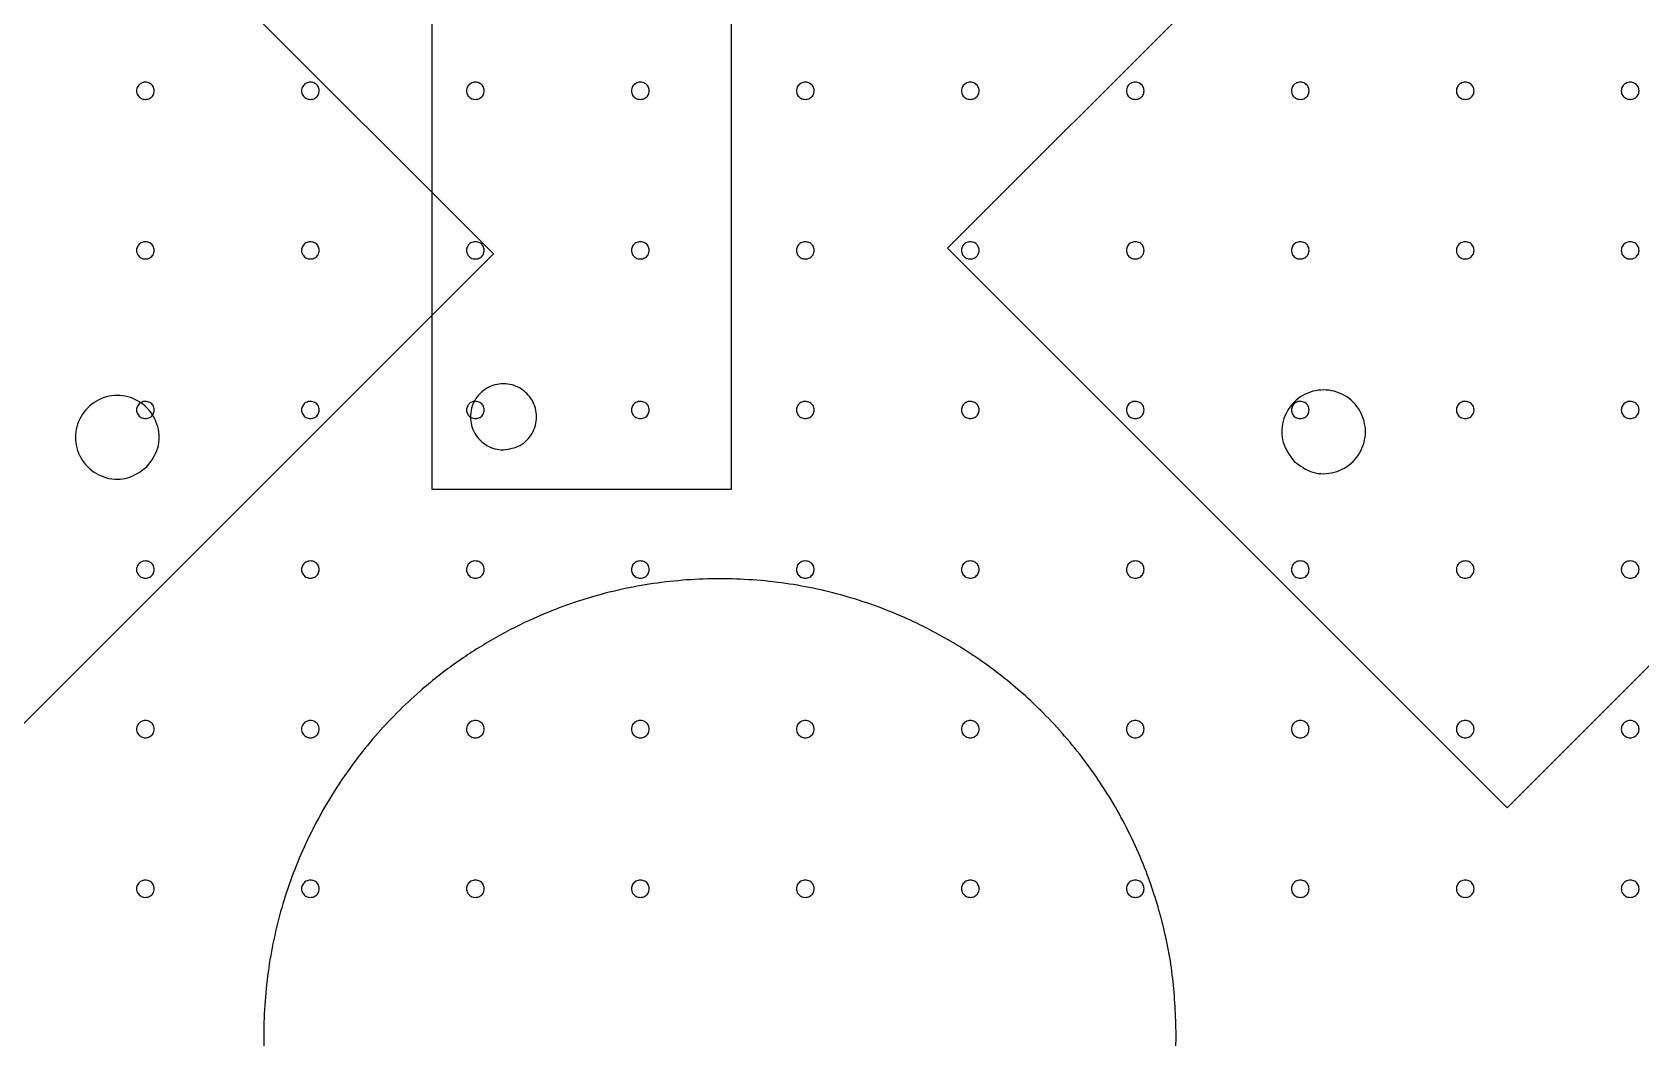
# Model space of a CAD drawing. Extents: x 0 to 210, y 0 to 204.
# Drawn here: x 82.6 to 134.9, y 104.9 to 137.6 of the extents above; entities that cross this region are included whole.
import ezdxf

# ---------------------------------------------------------------- set-up
doc = ezdxf.new("R2010")
doc.units = 0
doc.layers.add('Capa_1', color=7, linetype='CONTINUOUS')

msp = doc.modelspace()

# ---------------------------------------------------------------- linework, layer by layer
at = {"layer": 'Capa_1', "color": 1}
for p, q in [((95.641177, 122.754647), (95.641177, 178.552425)), ((105.358954, 178.552425), (105.358954, 122.754647)), ((61.06532, 166.990054), (97.635311, 130.420059)), ((112.391105, 130.600062), (148.961097, 167.170051)), ((167.146309, 148.984836), (130.57632, 112.414848)), ((97.635311, 130.420059), (79.450097, 112.234848)), ((130.57632, 112.414848), (112.391105, 130.600062)), ((105.358954, 122.754647), (95.641177, 122.754647))]:
    msp.add_line(p, q, dxfattribs=at)
at = {"layer": 'Capa_1', "color": 7}
for p, q in [((86.618868, 135.717542), (86.618868, 135.717542)), ((91.979417, 135.717542), (91.979417, 135.717542)), ((97.339967, 135.717542), (97.339967, 135.717542)), ((102.700519, 135.717542), (102.700519, 135.717542)), ((108.061069, 135.717542), (108.061069, 135.717542)), ((113.421619, 135.717542), (113.421619, 135.717542)), ((118.782169, 135.717542), (118.782169, 135.717542)), ((124.142721, 135.717542), (124.142721, 135.717542)), ((129.503271, 135.717542), (129.503271, 135.717542)), ((134.863821, 135.717542), (134.863821, 135.717542)), ((86.618868, 130.530756), (86.618868, 130.530756)), ((91.979417, 130.530756), (91.979417, 130.530756)), ((97.339967, 130.530756), (97.339967, 130.530756)), ((102.700519, 130.530756), (102.700519, 130.530756)), ((108.061069, 130.530756), (108.061069, 130.530756)), ((113.421619, 130.530756), (113.421619, 130.530756)), ((118.782169, 130.530756), (118.782169, 130.530756)), ((124.142721, 130.530756), (124.142721, 130.530756)), ((129.503271, 130.530756), (129.503271, 130.530756)), ((134.863821, 130.530756), (134.863821, 130.530756)), ((86.618868, 125.343967), (86.618868, 125.343967)), ((91.979417, 125.343967), (91.979417, 125.343967)), ((97.339967, 125.343967), (97.339967, 125.343967)), ((102.700519, 125.343967), (102.700519, 125.343967)), ((108.061069, 125.343967), (108.061069, 125.343967)), ((113.421619, 125.343967), (113.421619, 125.343967)), ((118.782169, 125.343967), (118.782169, 125.343967)), ((124.142721, 125.343967), (124.142721, 125.343967)), ((129.503271, 125.343967), (129.503271, 125.343967)), ((134.863821, 125.343967), (134.863821, 125.343967)), ((97.96379, 124.047414), (97.96379, 124.047414)), ((86.37562, 123.494537), (86.37562, 123.494537)), ((123.650798, 123.674539), (123.650798, 123.674539)), ((86.618868, 120.157181), (86.618868, 120.157181)), ((91.979417, 120.157181), (91.979417, 120.157181)), ((97.339967, 120.157181), (97.339967, 120.157181)), ((102.700519, 120.157181), (102.700519, 120.157181)), ((108.061069, 120.157181), (108.061069, 120.157181)), ((113.421619, 120.157181), (113.421619, 120.157181)), ((118.782169, 120.157181), (118.782169, 120.157181)), ((124.142721, 120.157181), (124.142721, 120.157181)), ((129.503271, 120.157181), (129.503271, 120.157181)), ((134.863821, 120.157181), (134.863821, 120.157181)), ((86.618868, 114.970394), (86.618868, 114.970394)), ((91.979417, 114.970394), (91.979417, 114.970394)), ((97.339967, 114.970394), (97.339967, 114.970394)), ((102.700519, 114.970394), (102.700519, 114.970394)), ((108.061069, 114.970394), (108.061069, 114.970394)), ((113.421619, 114.970394), (113.421619, 114.970394)), ((118.782169, 114.970394), (118.782169, 114.970394)), ((124.142721, 114.970394), (124.142721, 114.970394)), ((129.503271, 114.970394), (129.503271, 114.970394)), ((134.863821, 114.970394), (134.863821, 114.970394)), ((86.618868, 109.783608), (86.618868, 109.783608)), ((91.979417, 109.783608), (91.979417, 109.783608)), ((97.339967, 109.783608), (97.339967, 109.783608)), ((102.700519, 109.783608), (102.700519, 109.783608)), ((108.061069, 109.783608), (108.061069, 109.783608)), ((113.421619, 109.783608), (113.421619, 109.783608)), ((118.782169, 109.783608), (118.782169, 109.783608)), ((124.142721, 109.783608), (124.142721, 109.783608)), ((129.503271, 109.783608), (129.503271, 109.783608)), ((134.863821, 109.783608), (134.863821, 109.783608)), ((119.823507, 105.034388), (119.823507, 105.034388))]:
    msp.add_line(p, q, dxfattribs=at)
for points, knots in [([(86.618868, 135.717542), (86.610802, 135.668109), (86.594795, 135.570011), (86.479161, 135.463558), (86.354848, 135.431278), (86.254229, 135.444209), (86.183784, 135.472352), (86.123185, 135.517212), (86.076631, 135.575817), (86.047313, 135.64414), (86.037274, 135.717542), (86.047314, 135.790944), (86.076632, 135.859266), (86.123186, 135.917871), (86.183785, 135.96273), (86.254229, 135.990873), (86.354848, 136.003804), (86.47916, 135.971524), (86.594794, 135.865073), (86.610801, 135.766975), (86.618868, 135.717542)], [0, 0, 0, 0, 0.146605, 0.290931, 0.441768, 0.517413, 0.592123, 0.666911, 0.741063, 0.814052, 0.887328, 0.960604, 1.033593, 1.107744, 1.182532, 1.257241, 1.332887, 1.483723, 1.628047, 1.774652, 1.774652, 1.774652, 1.774652]), ([(91.979417, 135.717542), (91.971351, 135.668109), (91.955345, 135.570011), (91.839711, 135.463558), (91.715398, 135.431278), (91.614779, 135.444209), (91.544334, 135.472352), (91.483735, 135.517212), (91.43718, 135.575817), (91.407863, 135.64414), (91.397824, 135.717542), (91.407864, 135.790944), (91.437181, 135.859266), (91.483736, 135.917871), (91.544335, 135.96273), (91.614779, 135.990873), (91.715398, 136.003804), (91.83971, 135.971524), (91.955344, 135.865073), (91.971351, 135.766975), (91.979417, 135.717542)], [0, 0, 0, 0, 0.146605, 0.290931, 0.441768, 0.517413, 0.592123, 0.666911, 0.741063, 0.814052, 0.887328, 0.960604, 1.033593, 1.107744, 1.182532, 1.257241, 1.332887, 1.483723, 1.628047, 1.774652, 1.774652, 1.774652, 1.774652]), ([(97.339967, 135.717542), (97.331901, 135.668109), (97.315895, 135.570011), (97.200261, 135.463558), (97.075948, 135.431278), (96.975329, 135.444209), (96.904884, 135.472352), (96.844285, 135.517212), (96.79773, 135.575817), (96.768413, 135.64414), (96.758373, 135.717542), (96.768413, 135.790944), (96.797731, 135.859266), (96.844286, 135.917871), (96.904884, 135.96273), (96.975329, 135.990873), (97.075947, 136.003804), (97.20026, 135.971524), (97.315894, 135.865073), (97.331901, 135.766975), (97.339967, 135.717542)], [0, 0, 0, 0, 0.146605, 0.290931, 0.441768, 0.517413, 0.592123, 0.666911, 0.741063, 0.814052, 0.887328, 0.960604, 1.033593, 1.107744, 1.182532, 1.257241, 1.332887, 1.483723, 1.628047, 1.774652, 1.774652, 1.774652, 1.774652]), ([(102.700519, 135.717542), (102.692454, 135.668109), (102.676447, 135.570011), (102.560813, 135.463558), (102.4365, 135.431278), (102.335881, 135.444209), (102.265436, 135.472352), (102.204837, 135.517212), (102.158283, 135.575817), (102.128965, 135.64414), (102.118926, 135.717542), (102.128966, 135.790944), (102.158283, 135.859266), (102.204838, 135.917871), (102.265437, 135.96273), (102.335881, 135.990873), (102.4365, 136.003804), (102.560812, 135.971524), (102.676446, 135.865073), (102.692453, 135.766975), (102.700519, 135.717542)], [0, 0, 0, 0, 0.146605, 0.290931, 0.441768, 0.517413, 0.592123, 0.666911, 0.741063, 0.814052, 0.887328, 0.960604, 1.033593, 1.107744, 1.182532, 1.257241, 1.332887, 1.483723, 1.628047, 1.774652, 1.774652, 1.774652, 1.774652]), ([(108.061069, 135.717542), (108.053003, 135.668109), (108.036997, 135.570011), (107.921363, 135.463558), (107.79705, 135.431278), (107.696431, 135.444209), (107.625986, 135.472352), (107.565387, 135.517212), (107.518832, 135.575817), (107.489515, 135.64414), (107.479476, 135.717542), (107.489515, 135.790944), (107.518833, 135.859266), (107.565388, 135.917871), (107.625986, 135.96273), (107.696431, 135.990873), (107.79705, 136.003804), (107.921362, 135.971524), (108.036996, 135.865073), (108.053003, 135.766975), (108.061069, 135.717542)], [0, 0, 0, 0, 0.146605, 0.290931, 0.441768, 0.517413, 0.592123, 0.666911, 0.741063, 0.814052, 0.887328, 0.960604, 1.033593, 1.107744, 1.182532, 1.257241, 1.332887, 1.483723, 1.628047, 1.774652, 1.774652, 1.774652, 1.774652]), ([(113.421619, 135.717542), (113.413553, 135.668109), (113.397547, 135.570011), (113.281912, 135.463558), (113.157599, 135.431278), (113.05698, 135.444209), (112.986535, 135.472352), (112.925937, 135.517212), (112.879382, 135.575817), (112.850065, 135.64414), (112.840025, 135.717542), (112.850065, 135.790944), (112.879383, 135.859266), (112.925937, 135.917871), (112.986536, 135.96273), (113.056981, 135.990873), (113.157599, 136.003804), (113.281912, 135.971524), (113.397546, 135.865073), (113.413553, 135.766975), (113.421619, 135.717542)], [0, 0, 0, 0, 0.146605, 0.290931, 0.441768, 0.517413, 0.592123, 0.666911, 0.741063, 0.814052, 0.887328, 0.960604, 1.033593, 1.107744, 1.182532, 1.257241, 1.332887, 1.483723, 1.628047, 1.774652, 1.774652, 1.774652, 1.774652]), ([(118.782169, 135.717542), (118.774103, 135.668109), (118.758097, 135.570011), (118.642462, 135.463558), (118.518149, 135.431278), (118.41753, 135.444209), (118.347085, 135.472352), (118.286486, 135.517212), (118.239932, 135.575817), (118.210614, 135.64414), (118.200575, 135.717542), (118.210615, 135.790944), (118.239933, 135.859266), (118.286487, 135.917871), (118.347086, 135.96273), (118.417531, 135.990873), (118.518149, 136.003804), (118.642461, 135.971524), (118.758096, 135.865073), (118.774103, 135.766975), (118.782169, 135.717542)], [0, 0, 0, 0, 0.146605, 0.290931, 0.441768, 0.517413, 0.592123, 0.666911, 0.741063, 0.814052, 0.887328, 0.960604, 1.033593, 1.107744, 1.182532, 1.257241, 1.332887, 1.483723, 1.628047, 1.774652, 1.774652, 1.774652, 1.774652]), ([(124.142721, 135.717542), (124.134655, 135.668109), (124.118649, 135.570011), (124.003014, 135.463558), (123.878702, 135.431278), (123.778083, 135.444209), (123.707638, 135.472352), (123.647039, 135.517212), (123.600484, 135.575817), (123.571167, 135.64414), (123.561127, 135.717542), (123.571167, 135.790944), (123.600485, 135.859266), (123.64704, 135.917871), (123.707638, 135.96273), (123.778083, 135.990873), (123.878701, 136.003804), (124.003014, 135.971524), (124.118648, 135.865073), (124.134655, 135.766975), (124.142721, 135.717542)], [0, 0, 0, 0, 0.146605, 0.290931, 0.441768, 0.517413, 0.592123, 0.666911, 0.741063, 0.814052, 0.887328, 0.960604, 1.033593, 1.107744, 1.182532, 1.257241, 1.332887, 1.483723, 1.628047, 1.774652, 1.774652, 1.774652, 1.774652]), ([(129.503271, 135.717542), (129.495205, 135.668109), (129.479199, 135.570011), (129.363564, 135.463558), (129.239251, 135.431278), (129.138632, 135.444209), (129.068187, 135.472352), (129.007588, 135.517212), (128.961034, 135.575817), (128.931717, 135.64414), (128.921677, 135.717542), (128.931717, 135.790944), (128.961035, 135.859266), (129.007589, 135.917871), (129.068188, 135.96273), (129.138633, 135.990873), (129.239251, 136.003804), (129.363563, 135.971524), (129.479198, 135.865073), (129.495205, 135.766975), (129.503271, 135.717542)], [0, 0, 0, 0, 0.146605, 0.290931, 0.441768, 0.517413, 0.592123, 0.666911, 0.741063, 0.814052, 0.887328, 0.960604, 1.033593, 1.107744, 1.182532, 1.257241, 1.332887, 1.483723, 1.628047, 1.774652, 1.774652, 1.774652, 1.774652]), ([(134.863821, 135.717542), (134.855755, 135.668109), (134.839748, 135.570011), (134.724114, 135.463558), (134.599801, 135.431278), (134.499182, 135.444209), (134.428737, 135.472352), (134.368138, 135.517212), (134.321584, 135.575817), (134.292266, 135.64414), (134.282227, 135.717542), (134.292267, 135.790944), (134.321585, 135.859266), (134.368139, 135.917871), (134.428738, 135.96273), (134.499183, 135.990873), (134.599801, 136.003804), (134.724113, 135.971524), (134.839747, 135.865073), (134.855754, 135.766975), (134.863821, 135.717542)], [0, 0, 0, 0, 0.146605, 0.290931, 0.441768, 0.517413, 0.592123, 0.666911, 0.741063, 0.814052, 0.887328, 0.960604, 1.033593, 1.107744, 1.182532, 1.257241, 1.332887, 1.483723, 1.628047, 1.774652, 1.774652, 1.774652, 1.774652]), ([(86.618868, 130.530756), (86.610802, 130.481322), (86.594795, 130.383224), (86.479161, 130.276771), (86.354848, 130.244492), (86.254229, 130.257422), (86.183784, 130.285565), (86.123185, 130.330425), (86.076631, 130.389031), (86.047313, 130.457353), (86.037274, 130.530756), (86.047314, 130.604158), (86.076632, 130.67248), (86.123186, 130.731085), (86.183785, 130.775944), (86.254229, 130.804087), (86.354848, 130.817017), (86.47916, 130.784738), (86.594794, 130.678286), (86.610801, 130.580189), (86.618868, 130.530756)], [0, 0, 0, 0, 0.146605, 0.290931, 0.441768, 0.517413, 0.592123, 0.666911, 0.741063, 0.814052, 0.887328, 0.960604, 1.033593, 1.107744, 1.182532, 1.257241, 1.332887, 1.483723, 1.628047, 1.774652, 1.774652, 1.774652, 1.774652]), ([(91.979417, 130.530756), (91.971351, 130.481322), (91.955345, 130.383224), (91.839711, 130.276771), (91.715398, 130.244492), (91.614779, 130.257422), (91.544334, 130.285565), (91.483735, 130.330425), (91.43718, 130.389031), (91.407863, 130.457353), (91.397824, 130.530756), (91.407864, 130.604158), (91.437181, 130.67248), (91.483736, 130.731085), (91.544335, 130.775944), (91.614779, 130.804087), (91.715398, 130.817017), (91.83971, 130.784738), (91.955344, 130.678286), (91.971351, 130.580189), (91.979417, 130.530756)], [0, 0, 0, 0, 0.146605, 0.290931, 0.441768, 0.517413, 0.592123, 0.666911, 0.741063, 0.814052, 0.887328, 0.960604, 1.033593, 1.107744, 1.182532, 1.257241, 1.332887, 1.483723, 1.628047, 1.774652, 1.774652, 1.774652, 1.774652]), ([(97.339967, 130.530756), (97.331901, 130.481322), (97.315895, 130.383224), (97.200261, 130.276771), (97.075948, 130.244492), (96.975329, 130.257422), (96.904884, 130.285565), (96.844285, 130.330425), (96.79773, 130.389031), (96.768413, 130.457353), (96.758373, 130.530756), (96.768413, 130.604158), (96.797731, 130.67248), (96.844286, 130.731085), (96.904884, 130.775944), (96.975329, 130.804087), (97.075947, 130.817017), (97.20026, 130.784738), (97.315894, 130.678286), (97.331901, 130.580189), (97.339967, 130.530756)], [0, 0, 0, 0, 0.146605, 0.290931, 0.441768, 0.517413, 0.592123, 0.666911, 0.741063, 0.814052, 0.887328, 0.960604, 1.033593, 1.107744, 1.182532, 1.257241, 1.332887, 1.483723, 1.628047, 1.774652, 1.774652, 1.774652, 1.774652]), ([(102.700519, 130.530756), (102.692454, 130.481322), (102.676447, 130.383224), (102.560813, 130.276771), (102.4365, 130.244492), (102.335881, 130.257422), (102.265436, 130.285565), (102.204837, 130.330425), (102.158283, 130.389031), (102.128965, 130.457353), (102.118926, 130.530756), (102.128966, 130.604158), (102.158283, 130.67248), (102.204838, 130.731085), (102.265437, 130.775944), (102.335881, 130.804087), (102.4365, 130.817017), (102.560812, 130.784738), (102.676446, 130.678286), (102.692453, 130.580189), (102.700519, 130.530756)], [0, 0, 0, 0, 0.146605, 0.290931, 0.441768, 0.517413, 0.592123, 0.666911, 0.741063, 0.814052, 0.887328, 0.960604, 1.033593, 1.107744, 1.182532, 1.257241, 1.332887, 1.483723, 1.628047, 1.774652, 1.774652, 1.774652, 1.774652]), ([(108.061069, 130.530756), (108.053003, 130.481322), (108.036997, 130.383224), (107.921363, 130.276771), (107.79705, 130.244492), (107.696431, 130.257422), (107.625986, 130.285565), (107.565387, 130.330425), (107.518832, 130.389031), (107.489515, 130.457353), (107.479476, 130.530756), (107.489515, 130.604158), (107.518833, 130.67248), (107.565388, 130.731085), (107.625986, 130.775944), (107.696431, 130.804087), (107.79705, 130.817017), (107.921362, 130.784738), (108.036996, 130.678286), (108.053003, 130.580189), (108.061069, 130.530756)], [0, 0, 0, 0, 0.146605, 0.290931, 0.441768, 0.517413, 0.592123, 0.666911, 0.741063, 0.814052, 0.887328, 0.960604, 1.033593, 1.107744, 1.182532, 1.257241, 1.332887, 1.483723, 1.628047, 1.774652, 1.774652, 1.774652, 1.774652]), ([(113.421619, 130.530756), (113.413553, 130.481322), (113.397547, 130.383224), (113.281912, 130.276771), (113.157599, 130.244492), (113.05698, 130.257422), (112.986535, 130.285565), (112.925937, 130.330425), (112.879382, 130.389031), (112.850065, 130.457353), (112.840025, 130.530756), (112.850065, 130.604158), (112.879383, 130.67248), (112.925937, 130.731085), (112.986536, 130.775944), (113.056981, 130.804087), (113.157599, 130.817017), (113.281912, 130.784738), (113.397546, 130.678286), (113.413553, 130.580189), (113.421619, 130.530756)], [0, 0, 0, 0, 0.146605, 0.290931, 0.441768, 0.517413, 0.592123, 0.666911, 0.741063, 0.814052, 0.887328, 0.960604, 1.033593, 1.107744, 1.182532, 1.257241, 1.332887, 1.483723, 1.628047, 1.774652, 1.774652, 1.774652, 1.774652]), ([(118.782169, 130.530756), (118.774103, 130.481322), (118.758097, 130.383224), (118.642462, 130.276771), (118.518149, 130.244492), (118.41753, 130.257422), (118.347085, 130.285565), (118.286486, 130.330425), (118.239932, 130.389031), (118.210614, 130.457353), (118.200575, 130.530756), (118.210615, 130.604158), (118.239933, 130.67248), (118.286487, 130.731085), (118.347086, 130.775944), (118.417531, 130.804087), (118.518149, 130.817017), (118.642461, 130.784738), (118.758096, 130.678286), (118.774103, 130.580189), (118.782169, 130.530756)], [0, 0, 0, 0, 0.146605, 0.290931, 0.441768, 0.517413, 0.592123, 0.666911, 0.741063, 0.814052, 0.887328, 0.960604, 1.033593, 1.107744, 1.182532, 1.257241, 1.332887, 1.483723, 1.628047, 1.774652, 1.774652, 1.774652, 1.774652]), ([(124.142721, 130.530756), (124.134655, 130.481322), (124.118649, 130.383224), (124.003014, 130.276771), (123.878702, 130.244492), (123.778083, 130.257422), (123.707638, 130.285565), (123.647039, 130.330425), (123.600484, 130.389031), (123.571167, 130.457353), (123.561127, 130.530756), (123.571167, 130.604158), (123.600485, 130.67248), (123.64704, 130.731085), (123.707638, 130.775944), (123.778083, 130.804087), (123.878701, 130.817017), (124.003014, 130.784738), (124.118648, 130.678286), (124.134655, 130.580189), (124.142721, 130.530756)], [0, 0, 0, 0, 0.146605, 0.290931, 0.441768, 0.517413, 0.592123, 0.666911, 0.741063, 0.814052, 0.887328, 0.960604, 1.033593, 1.107744, 1.182532, 1.257241, 1.332887, 1.483723, 1.628047, 1.774652, 1.774652, 1.774652, 1.774652]), ([(129.503271, 130.530756), (129.495205, 130.481322), (129.479199, 130.383224), (129.363564, 130.276771), (129.239251, 130.244492), (129.138632, 130.257422), (129.068187, 130.285565), (129.007588, 130.330425), (128.961034, 130.389031), (128.931717, 130.457353), (128.921677, 130.530756), (128.931717, 130.604158), (128.961035, 130.67248), (129.007589, 130.731085), (129.068188, 130.775944), (129.138633, 130.804087), (129.239251, 130.817017), (129.363563, 130.784738), (129.479198, 130.678286), (129.495205, 130.580189), (129.503271, 130.530756)], [0, 0, 0, 0, 0.146605, 0.290931, 0.441768, 0.517413, 0.592123, 0.666911, 0.741063, 0.814052, 0.887328, 0.960604, 1.033593, 1.107744, 1.182532, 1.257241, 1.332887, 1.483723, 1.628047, 1.774652, 1.774652, 1.774652, 1.774652]), ([(134.863821, 130.530756), (134.855755, 130.481322), (134.839748, 130.383224), (134.724114, 130.276771), (134.599801, 130.244492), (134.499182, 130.257422), (134.428737, 130.285565), (134.368138, 130.330425), (134.321584, 130.389031), (134.292266, 130.457353), (134.282227, 130.530756), (134.292267, 130.604158), (134.321585, 130.67248), (134.368139, 130.731085), (134.428738, 130.775944), (134.499183, 130.804087), (134.599801, 130.817017), (134.724113, 130.784738), (134.839747, 130.678286), (134.855754, 130.580189), (134.863821, 130.530756)], [0, 0, 0, 0, 0.146605, 0.290931, 0.441768, 0.517413, 0.592123, 0.666911, 0.741063, 0.814052, 0.887328, 0.960604, 1.033593, 1.107744, 1.182532, 1.257241, 1.332887, 1.483723, 1.628047, 1.774652, 1.774652, 1.774652, 1.774652]), ([(97.96379, 124.047414), (97.869839, 124.05457), (97.682714, 124.068821), (97.42084, 124.181468), (97.19585, 124.352851), (97.023336, 124.578141), (96.914864, 124.839932), (96.877756, 125.121029), (96.914864, 125.402098), (97.023333, 125.663974), (97.195858, 125.888954), (97.420806, 126.061491), (97.682837, 126.169859), (98.056828, 126.219828), (98.526434, 126.093806), (98.936356, 125.683402), (99.088638, 125.12005), (98.936478, 124.562485), (98.525954, 124.135068), (98.153049, 124.076924), (97.96379, 124.047414)], [0, 0, 0, 0, 0.281047, 0.559769, 0.840816, 1.121864, 1.400585, 1.681632, 1.96268, 2.241402, 2.52245, 2.803498, 3.08222, 3.363268, 3.924613, 4.469308, 5.030653, 5.591997, 6.136691, 6.698035, 6.698035, 6.698035, 6.698035]), ([(123.650798, 123.674539), (123.50782, 123.870336), (123.226106, 124.256122), (123.241216, 125.006096), (123.604081, 125.641251), (124.244475, 126.009355), (124.979042, 126.009059), (125.618425, 125.642167), (125.985317, 125.002784), (125.985614, 124.268216), (125.617509, 123.627823), (124.982355, 123.264957), (124.232381, 123.249847), (123.846594, 123.531562), (123.650798, 123.674539)], [0, 0, 0, 0, 0.710507, 1.399941, 2.110449, 2.820956, 3.51039, 4.220897, 4.931405, 5.620839, 6.331346, 7.041853, 7.731287, 8.441795, 8.441795, 8.441795, 8.441795]), ([(86.37562, 123.494537), (86.179823, 123.35156), (85.794037, 123.069845), (85.044063, 123.084955), (84.408908, 123.447821), (84.040804, 124.088214), (84.0411, 124.822782), (84.407992, 125.462165), (85.047375, 125.829057), (85.781943, 125.829353), (86.422336, 125.461249), (86.785201, 124.826094), (86.800312, 124.07612), (86.518597, 123.690334), (86.37562, 123.494537)], [0, 0, 0, 0, 0.710507, 1.399941, 2.110449, 2.820956, 3.51039, 4.220897, 4.931405, 5.620839, 6.331346, 7.041853, 7.731287, 8.441795, 8.441795, 8.441795, 8.441795]), ([(86.618868, 125.343967), (86.610802, 125.294534), (86.594795, 125.196436), (86.479161, 125.089983), (86.354848, 125.057703), (86.254229, 125.070634), (86.183784, 125.098777), (86.123185, 125.143637), (86.076631, 125.202242), (86.047313, 125.270564), (86.037274, 125.343967), (86.047314, 125.417369), (86.076632, 125.485691), (86.123186, 125.544296), (86.183785, 125.589155), (86.254229, 125.617298), (86.354848, 125.630229), (86.47916, 125.597949), (86.594794, 125.491497), (86.610801, 125.3934), (86.618868, 125.343967)], [0, 0, 0, 0, 0.146605, 0.290931, 0.441768, 0.517413, 0.592123, 0.666911, 0.741063, 0.814052, 0.887328, 0.960604, 1.033593, 1.107744, 1.182532, 1.257241, 1.332887, 1.483723, 1.628047, 1.774652, 1.774652, 1.774652, 1.774652]), ([(91.979417, 125.343967), (91.971351, 125.294534), (91.955345, 125.196436), (91.839711, 125.089983), (91.715398, 125.057703), (91.614779, 125.070634), (91.544334, 125.098777), (91.483735, 125.143637), (91.43718, 125.202242), (91.407863, 125.270564), (91.397824, 125.343967), (91.407864, 125.417369), (91.437181, 125.485691), (91.483736, 125.544296), (91.544335, 125.589155), (91.614779, 125.617298), (91.715398, 125.630229), (91.83971, 125.597949), (91.955344, 125.491497), (91.971351, 125.3934), (91.979417, 125.343967)], [0, 0, 0, 0, 0.146605, 0.290931, 0.441768, 0.517413, 0.592123, 0.666911, 0.741063, 0.814052, 0.887328, 0.960604, 1.033593, 1.107744, 1.182532, 1.257241, 1.332887, 1.483723, 1.628047, 1.774652, 1.774652, 1.774652, 1.774652]), ([(97.339967, 125.343967), (97.331901, 125.294534), (97.315895, 125.196436), (97.200261, 125.089983), (97.075948, 125.057703), (96.975329, 125.070634), (96.904884, 125.098777), (96.844285, 125.143637), (96.79773, 125.202242), (96.768413, 125.270564), (96.758373, 125.343967), (96.768413, 125.417369), (96.797731, 125.485691), (96.844286, 125.544296), (96.904884, 125.589155), (96.975329, 125.617298), (97.075947, 125.630229), (97.20026, 125.597949), (97.315894, 125.491497), (97.331901, 125.3934), (97.339967, 125.343967)], [0, 0, 0, 0, 0.146605, 0.290931, 0.441768, 0.517413, 0.592123, 0.666911, 0.741063, 0.814052, 0.887328, 0.960604, 1.033593, 1.107744, 1.182532, 1.257241, 1.332887, 1.483723, 1.628047, 1.774652, 1.774652, 1.774652, 1.774652]), ([(102.700519, 125.343967), (102.692454, 125.294534), (102.676447, 125.196436), (102.560813, 125.089983), (102.4365, 125.057703), (102.335881, 125.070634), (102.265436, 125.098777), (102.204837, 125.143637), (102.158283, 125.202242), (102.128965, 125.270564), (102.118926, 125.343967), (102.128966, 125.417369), (102.158283, 125.485691), (102.204838, 125.544296), (102.265437, 125.589155), (102.335881, 125.617298), (102.4365, 125.630229), (102.560812, 125.597949), (102.676446, 125.491497), (102.692453, 125.3934), (102.700519, 125.343967)], [0, 0, 0, 0, 0.146605, 0.290931, 0.441768, 0.517413, 0.592123, 0.666911, 0.741063, 0.814052, 0.887328, 0.960604, 1.033593, 1.107744, 1.182532, 1.257241, 1.332887, 1.483723, 1.628047, 1.774652, 1.774652, 1.774652, 1.774652]), ([(108.061069, 125.343967), (108.053003, 125.294534), (108.036997, 125.196436), (107.921363, 125.089983), (107.79705, 125.057703), (107.696431, 125.070634), (107.625986, 125.098777), (107.565387, 125.143637), (107.518832, 125.202242), (107.489515, 125.270564), (107.479476, 125.343967), (107.489515, 125.417369), (107.518833, 125.485691), (107.565388, 125.544296), (107.625986, 125.589155), (107.696431, 125.617298), (107.79705, 125.630229), (107.921362, 125.597949), (108.036996, 125.491497), (108.053003, 125.3934), (108.061069, 125.343967)], [0, 0, 0, 0, 0.146605, 0.290931, 0.441768, 0.517413, 0.592123, 0.666911, 0.741063, 0.814052, 0.887328, 0.960604, 1.033593, 1.107744, 1.182532, 1.257241, 1.332887, 1.483723, 1.628047, 1.774652, 1.774652, 1.774652, 1.774652]), ([(113.421619, 125.343967), (113.413553, 125.294534), (113.397547, 125.196436), (113.281912, 125.089983), (113.157599, 125.057703), (113.05698, 125.070634), (112.986535, 125.098777), (112.925937, 125.143637), (112.879382, 125.202242), (112.850065, 125.270564), (112.840025, 125.343967), (112.850065, 125.417369), (112.879383, 125.485691), (112.925937, 125.544296), (112.986536, 125.589155), (113.056981, 125.617298), (113.157599, 125.630229), (113.281912, 125.597949), (113.397546, 125.491497), (113.413553, 125.3934), (113.421619, 125.343967)], [0, 0, 0, 0, 0.146605, 0.290931, 0.441768, 0.517413, 0.592123, 0.666911, 0.741063, 0.814052, 0.887328, 0.960604, 1.033593, 1.107744, 1.182532, 1.257241, 1.332887, 1.483723, 1.628047, 1.774652, 1.774652, 1.774652, 1.774652]), ([(118.782169, 125.343967), (118.774103, 125.294534), (118.758097, 125.196436), (118.642462, 125.089983), (118.518149, 125.057703), (118.41753, 125.070634), (118.347085, 125.098777), (118.286486, 125.143637), (118.239932, 125.202242), (118.210614, 125.270564), (118.200575, 125.343967), (118.210615, 125.417369), (118.239933, 125.485691), (118.286487, 125.544296), (118.347086, 125.589155), (118.417531, 125.617298), (118.518149, 125.630229), (118.642461, 125.597949), (118.758096, 125.491497), (118.774103, 125.3934), (118.782169, 125.343967)], [0, 0, 0, 0, 0.146605, 0.290931, 0.441768, 0.517413, 0.592123, 0.666911, 0.741063, 0.814052, 0.887328, 0.960604, 1.033593, 1.107744, 1.182532, 1.257241, 1.332887, 1.483723, 1.628047, 1.774652, 1.774652, 1.774652, 1.774652]), ([(124.142721, 125.343967), (124.134655, 125.294534), (124.118649, 125.196436), (124.003014, 125.089983), (123.878702, 125.057703), (123.778083, 125.070634), (123.707638, 125.098777), (123.647039, 125.143637), (123.600484, 125.202242), (123.571167, 125.270564), (123.561127, 125.343967), (123.571167, 125.417369), (123.600485, 125.485691), (123.64704, 125.544296), (123.707638, 125.589155), (123.778083, 125.617298), (123.878701, 125.630229), (124.003014, 125.597949), (124.118648, 125.491497), (124.134655, 125.3934), (124.142721, 125.343967)], [0, 0, 0, 0, 0.146605, 0.290931, 0.441768, 0.517413, 0.592123, 0.666911, 0.741063, 0.814052, 0.887328, 0.960604, 1.033593, 1.107744, 1.182532, 1.257241, 1.332887, 1.483723, 1.628047, 1.774652, 1.774652, 1.774652, 1.774652]), ([(129.503271, 125.343967), (129.495205, 125.294534), (129.479199, 125.196436), (129.363564, 125.089983), (129.239251, 125.057703), (129.138632, 125.070634), (129.068187, 125.098777), (129.007588, 125.143637), (128.961034, 125.202242), (128.931717, 125.270564), (128.921677, 125.343967), (128.931717, 125.417369), (128.961035, 125.485691), (129.007589, 125.544296), (129.068188, 125.589155), (129.138633, 125.617298), (129.239251, 125.630229), (129.363563, 125.597949), (129.479198, 125.491497), (129.495205, 125.3934), (129.503271, 125.343967)], [0, 0, 0, 0, 0.146605, 0.290931, 0.441768, 0.517413, 0.592123, 0.666911, 0.741063, 0.814052, 0.887328, 0.960604, 1.033593, 1.107744, 1.182532, 1.257241, 1.332887, 1.483723, 1.628047, 1.774652, 1.774652, 1.774652, 1.774652]), ([(134.863821, 125.343967), (134.855755, 125.294534), (134.839748, 125.196436), (134.724114, 125.089983), (134.599801, 125.057703), (134.499182, 125.070634), (134.428737, 125.098777), (134.368138, 125.143637), (134.321584, 125.202242), (134.292266, 125.270564), (134.282227, 125.343967), (134.292267, 125.417369), (134.321585, 125.485691), (134.368139, 125.544296), (134.428738, 125.589155), (134.499183, 125.617298), (134.599801, 125.630229), (134.724113, 125.597949), (134.839747, 125.491497), (134.855754, 125.3934), (134.863821, 125.343967)], [0, 0, 0, 0, 0.146605, 0.290931, 0.441768, 0.517413, 0.592123, 0.666911, 0.741063, 0.814052, 0.887328, 0.960604, 1.033593, 1.107744, 1.182532, 1.257241, 1.332887, 1.483723, 1.628047, 1.774652, 1.774652, 1.774652, 1.774652]), ([(86.618868, 120.157181), (86.610802, 120.107747), (86.594795, 120.009649), (86.479161, 119.903196), (86.354848, 119.870917), (86.254229, 119.883847), (86.183784, 119.91199), (86.123185, 119.95685), (86.076631, 120.015456), (86.047313, 120.083778), (86.037274, 120.157181), (86.047314, 120.230583), (86.076632, 120.298905), (86.123186, 120.35751), (86.183785, 120.402369), (86.254229, 120.430512), (86.354848, 120.443442), (86.47916, 120.411163), (86.594794, 120.304711), (86.610801, 120.206614), (86.618868, 120.157181)], [0, 0, 0, 0, 0.146605, 0.290931, 0.441768, 0.517413, 0.592123, 0.666911, 0.741063, 0.814052, 0.887328, 0.960604, 1.033593, 1.107744, 1.182532, 1.257241, 1.332887, 1.483723, 1.628047, 1.774652, 1.774652, 1.774652, 1.774652]), ([(91.979417, 120.157181), (91.971351, 120.107747), (91.955345, 120.009649), (91.839711, 119.903196), (91.715398, 119.870917), (91.614779, 119.883847), (91.544334, 119.91199), (91.483735, 119.95685), (91.43718, 120.015456), (91.407863, 120.083778), (91.397824, 120.157181), (91.407864, 120.230583), (91.437181, 120.298905), (91.483736, 120.35751), (91.544335, 120.402369), (91.614779, 120.430512), (91.715398, 120.443442), (91.83971, 120.411163), (91.955344, 120.304711), (91.971351, 120.206614), (91.979417, 120.157181)], [0, 0, 0, 0, 0.146605, 0.290931, 0.441768, 0.517413, 0.592123, 0.666911, 0.741063, 0.814052, 0.887328, 0.960604, 1.033593, 1.107744, 1.182532, 1.257241, 1.332887, 1.483723, 1.628047, 1.774652, 1.774652, 1.774652, 1.774652]), ([(97.339967, 120.157181), (97.331901, 120.107747), (97.315895, 120.009649), (97.200261, 119.903196), (97.075948, 119.870917), (96.975329, 119.883847), (96.904884, 119.91199), (96.844285, 119.95685), (96.79773, 120.015456), (96.768413, 120.083778), (96.758373, 120.157181), (96.768413, 120.230583), (96.797731, 120.298905), (96.844286, 120.35751), (96.904884, 120.402369), (96.975329, 120.430512), (97.075947, 120.443442), (97.20026, 120.411163), (97.315894, 120.304711), (97.331901, 120.206614), (97.339967, 120.157181)], [0, 0, 0, 0, 0.146605, 0.290931, 0.441768, 0.517413, 0.592123, 0.666911, 0.741063, 0.814052, 0.887328, 0.960604, 1.033593, 1.107744, 1.182532, 1.257241, 1.332887, 1.483723, 1.628047, 1.774652, 1.774652, 1.774652, 1.774652]), ([(102.700519, 120.157181), (102.692454, 120.107747), (102.676447, 120.009649), (102.560813, 119.903196), (102.4365, 119.870917), (102.335881, 119.883847), (102.265436, 119.91199), (102.204837, 119.95685), (102.158283, 120.015456), (102.128965, 120.083778), (102.118926, 120.157181), (102.128966, 120.230583), (102.158283, 120.298905), (102.204838, 120.35751), (102.265437, 120.402369), (102.335881, 120.430512), (102.4365, 120.443442), (102.560812, 120.411163), (102.676446, 120.304711), (102.692453, 120.206614), (102.700519, 120.157181)], [0, 0, 0, 0, 0.146605, 0.290931, 0.441768, 0.517413, 0.592123, 0.666911, 0.741063, 0.814052, 0.887328, 0.960604, 1.033593, 1.107744, 1.182532, 1.257241, 1.332887, 1.483723, 1.628047, 1.774652, 1.774652, 1.774652, 1.774652]), ([(108.061069, 120.157181), (108.053003, 120.107747), (108.036997, 120.009649), (107.921363, 119.903196), (107.79705, 119.870917), (107.696431, 119.883847), (107.625986, 119.91199), (107.565387, 119.95685), (107.518832, 120.015456), (107.489515, 120.083778), (107.479476, 120.157181), (107.489515, 120.230583), (107.518833, 120.298905), (107.565388, 120.35751), (107.625986, 120.402369), (107.696431, 120.430512), (107.79705, 120.443442), (107.921362, 120.411163), (108.036996, 120.304711), (108.053003, 120.206614), (108.061069, 120.157181)], [0, 0, 0, 0, 0.146605, 0.290931, 0.441768, 0.517413, 0.592123, 0.666911, 0.741063, 0.814052, 0.887328, 0.960604, 1.033593, 1.107744, 1.182532, 1.257241, 1.332887, 1.483723, 1.628047, 1.774652, 1.774652, 1.774652, 1.774652]), ([(113.421619, 120.157181), (113.413553, 120.107747), (113.397547, 120.009649), (113.281912, 119.903196), (113.157599, 119.870917), (113.05698, 119.883847), (112.986535, 119.91199), (112.925937, 119.95685), (112.879382, 120.015456), (112.850065, 120.083778), (112.840025, 120.157181), (112.850065, 120.230583), (112.879383, 120.298905), (112.925937, 120.35751), (112.986536, 120.402369), (113.056981, 120.430512), (113.157599, 120.443442), (113.281912, 120.411163), (113.397546, 120.304711), (113.413553, 120.206614), (113.421619, 120.157181)], [0, 0, 0, 0, 0.146605, 0.290931, 0.441768, 0.517413, 0.592123, 0.666911, 0.741063, 0.814052, 0.887328, 0.960604, 1.033593, 1.107744, 1.182532, 1.257241, 1.332887, 1.483723, 1.628047, 1.774652, 1.774652, 1.774652, 1.774652]), ([(118.782169, 120.157181), (118.774103, 120.107747), (118.758097, 120.009649), (118.642462, 119.903196), (118.518149, 119.870917), (118.41753, 119.883847), (118.347085, 119.91199), (118.286486, 119.95685), (118.239932, 120.015456), (118.210614, 120.083778), (118.200575, 120.157181), (118.210615, 120.230583), (118.239933, 120.298905), (118.286487, 120.35751), (118.347086, 120.402369), (118.417531, 120.430512), (118.518149, 120.443442), (118.642461, 120.411163), (118.758096, 120.304711), (118.774103, 120.206614), (118.782169, 120.157181)], [0, 0, 0, 0, 0.146605, 0.290931, 0.441768, 0.517413, 0.592123, 0.666911, 0.741063, 0.814052, 0.887328, 0.960604, 1.033593, 1.107744, 1.182532, 1.257241, 1.332887, 1.483723, 1.628047, 1.774652, 1.774652, 1.774652, 1.774652]), ([(124.142721, 120.157181), (124.134655, 120.107747), (124.118649, 120.009649), (124.003014, 119.903196), (123.878702, 119.870917), (123.778083, 119.883847), (123.707638, 119.91199), (123.647039, 119.95685), (123.600484, 120.015456), (123.571167, 120.083778), (123.561127, 120.157181), (123.571167, 120.230583), (123.600485, 120.298905), (123.64704, 120.35751), (123.707638, 120.402369), (123.778083, 120.430512), (123.878701, 120.443442), (124.003014, 120.411163), (124.118648, 120.304711), (124.134655, 120.206614), (124.142721, 120.157181)], [0, 0, 0, 0, 0.146605, 0.290931, 0.441768, 0.517413, 0.592123, 0.666911, 0.741063, 0.814052, 0.887328, 0.960604, 1.033593, 1.107744, 1.182532, 1.257241, 1.332887, 1.483723, 1.628047, 1.774652, 1.774652, 1.774652, 1.774652]), ([(129.503271, 120.157181), (129.495205, 120.107747), (129.479199, 120.009649), (129.363564, 119.903196), (129.239251, 119.870917), (129.138632, 119.883847), (129.068187, 119.91199), (129.007588, 119.95685), (128.961034, 120.015456), (128.931717, 120.083778), (128.921677, 120.157181), (128.931717, 120.230583), (128.961035, 120.298905), (129.007589, 120.35751), (129.068188, 120.402369), (129.138633, 120.430512), (129.239251, 120.443442), (129.363563, 120.411163), (129.479198, 120.304711), (129.495205, 120.206614), (129.503271, 120.157181)], [0, 0, 0, 0, 0.146605, 0.290931, 0.441768, 0.517413, 0.592123, 0.666911, 0.741063, 0.814052, 0.887328, 0.960604, 1.033593, 1.107744, 1.182532, 1.257241, 1.332887, 1.483723, 1.628047, 1.774652, 1.774652, 1.774652, 1.774652]), ([(134.863821, 120.157181), (134.855755, 120.107747), (134.839748, 120.009649), (134.724114, 119.903196), (134.599801, 119.870917), (134.499182, 119.883847), (134.428737, 119.91199), (134.368138, 119.95685), (134.321584, 120.015456), (134.292266, 120.083778), (134.282227, 120.157181), (134.292267, 120.230583), (134.321585, 120.298905), (134.368139, 120.35751), (134.428738, 120.402369), (134.499183, 120.430512), (134.599801, 120.443442), (134.724113, 120.411163), (134.839747, 120.304711), (134.855754, 120.206614), (134.863821, 120.157181)], [0, 0, 0, 0, 0.146605, 0.290931, 0.441768, 0.517413, 0.592123, 0.666911, 0.741063, 0.814052, 0.887328, 0.960604, 1.033593, 1.107744, 1.182532, 1.257241, 1.332887, 1.483723, 1.628047, 1.774652, 1.774652, 1.774652, 1.774652]), ([(119.823507, 105.034388), (119.784777, 104.212263), (119.708346, 102.589831), (119.096549, 100.246193), (118.327793, 98.458304), (117.579501, 97.165201), (116.98472, 96.287601), (116.122088, 95.191683), (114.911386, 93.947036), (113.270421, 92.672286), (111.435908, 91.620103), (109.423568, 90.824685), (107.253121, 90.323358), (105.204711, 90.169263), (103.355091, 90.270643), (101.749369, 90.538169), (100.195053, 90.975845), (98.70335, 91.578216), (97.286659, 92.339353), (95.743969, 93.396783), (94.153797, 94.834914), (92.643394, 96.724772), (91.511754, 98.739802), (90.735167, 100.808909), (90.278713, 102.884829), (90.123945, 105.041187), (90.280661, 107.204163), (90.745675, 109.298553), (91.494574, 111.27339), (92.506051, 113.105577), (93.758517, 114.771372), (95.070253, 116.087182), (96.350418, 117.101814), (97.539168, 117.872632), (98.996088, 118.630335), (100.757337, 119.294526), (102.84133, 119.754693), (104.986477, 119.909319), (107.118576, 119.758496), (109.166048, 119.315089), (111.028665, 118.62688), (112.699717, 117.746729), (114.181582, 116.718868), (115.588946, 115.466986), (116.8818, 113.978156), (118.008263, 112.247311), (118.846175, 110.457784), (119.413192, 108.655303), (119.758763, 106.870156), (119.801767, 105.650809), (119.823507, 105.034388)], [0, 0, 0, 0, 2.463384, 4.861393, 7.218477, 8.280712, 9.339561, 10.396186, 12.46187, 14.530555, 16.610333, 18.785552, 20.998262, 23.26819, 24.923315, 26.545028, 28.141728, 29.758153, 31.361541, 32.956699, 35.359283, 37.764096, 40.183764, 42.260581, 44.37291, 46.538152, 48.723814, 50.85573, 52.951741, 55.038632, 57.113341, 59.184177, 60.593571, 62.007169, 63.427835, 65.513172, 67.634197, 69.808503, 71.942518, 74.024886, 76.07235, 77.880003, 79.677117, 81.469339, 83.517576, 85.573394, 87.645655, 89.424137, 91.231723, 93.07977, 93.07977, 93.07977, 93.07977]), ([(86.618868, 114.970394), (86.610802, 114.920961), (86.594795, 114.822863), (86.479161, 114.71641), (86.354848, 114.68413), (86.254229, 114.697061), (86.183784, 114.725204), (86.123185, 114.770064), (86.076631, 114.828669), (86.047313, 114.896992), (86.037274, 114.970394), (86.047314, 115.043797), (86.076632, 115.112118), (86.123186, 115.170723), (86.183785, 115.215583), (86.254229, 115.243726), (86.354848, 115.256656), (86.47916, 115.224377), (86.594794, 115.117925), (86.610801, 115.019828), (86.618868, 114.970394)], [0, 0, 0, 0, 0.146605, 0.290931, 0.441768, 0.517413, 0.592123, 0.666911, 0.741063, 0.814052, 0.887328, 0.960604, 1.033593, 1.107744, 1.182532, 1.257241, 1.332887, 1.483723, 1.628047, 1.774652, 1.774652, 1.774652, 1.774652]), ([(91.979417, 114.970394), (91.971351, 114.920961), (91.955345, 114.822863), (91.839711, 114.71641), (91.715398, 114.68413), (91.614779, 114.697061), (91.544334, 114.725204), (91.483735, 114.770064), (91.43718, 114.828669), (91.407863, 114.896992), (91.397824, 114.970394), (91.407864, 115.043797), (91.437181, 115.112118), (91.483736, 115.170723), (91.544335, 115.215583), (91.614779, 115.243726), (91.715398, 115.256656), (91.83971, 115.224377), (91.955344, 115.117925), (91.971351, 115.019828), (91.979417, 114.970394)], [0, 0, 0, 0, 0.146605, 0.290931, 0.441768, 0.517413, 0.592123, 0.666911, 0.741063, 0.814052, 0.887328, 0.960604, 1.033593, 1.107744, 1.182532, 1.257241, 1.332887, 1.483723, 1.628047, 1.774652, 1.774652, 1.774652, 1.774652]), ([(97.339967, 114.970394), (97.331901, 114.920961), (97.315895, 114.822863), (97.200261, 114.71641), (97.075948, 114.68413), (96.975329, 114.697061), (96.904884, 114.725204), (96.844285, 114.770064), (96.79773, 114.828669), (96.768413, 114.896992), (96.758373, 114.970394), (96.768413, 115.043797), (96.797731, 115.112118), (96.844286, 115.170723), (96.904884, 115.215583), (96.975329, 115.243726), (97.075947, 115.256656), (97.20026, 115.224377), (97.315894, 115.117925), (97.331901, 115.019828), (97.339967, 114.970394)], [0, 0, 0, 0, 0.146605, 0.290931, 0.441768, 0.517413, 0.592123, 0.666911, 0.741063, 0.814052, 0.887328, 0.960604, 1.033593, 1.107744, 1.182532, 1.257241, 1.332887, 1.483723, 1.628047, 1.774652, 1.774652, 1.774652, 1.774652]), ([(102.700519, 114.970394), (102.692454, 114.920961), (102.676447, 114.822863), (102.560813, 114.71641), (102.4365, 114.68413), (102.335881, 114.697061), (102.265436, 114.725204), (102.204837, 114.770064), (102.158283, 114.828669), (102.128965, 114.896992), (102.118926, 114.970394), (102.128966, 115.043797), (102.158283, 115.112118), (102.204838, 115.170723), (102.265437, 115.215583), (102.335881, 115.243726), (102.4365, 115.256656), (102.560812, 115.224377), (102.676446, 115.117925), (102.692453, 115.019828), (102.700519, 114.970394)], [0, 0, 0, 0, 0.146605, 0.290931, 0.441768, 0.517413, 0.592123, 0.666911, 0.741063, 0.814052, 0.887328, 0.960604, 1.033593, 1.107744, 1.182532, 1.257241, 1.332887, 1.483723, 1.628047, 1.774652, 1.774652, 1.774652, 1.774652]), ([(108.061069, 114.970394), (108.053003, 114.920961), (108.036997, 114.822863), (107.921363, 114.71641), (107.79705, 114.68413), (107.696431, 114.697061), (107.625986, 114.725204), (107.565387, 114.770064), (107.518832, 114.828669), (107.489515, 114.896992), (107.479476, 114.970394), (107.489515, 115.043797), (107.518833, 115.112118), (107.565388, 115.170723), (107.625986, 115.215583), (107.696431, 115.243726), (107.79705, 115.256656), (107.921362, 115.224377), (108.036996, 115.117925), (108.053003, 115.019828), (108.061069, 114.970394)], [0, 0, 0, 0, 0.146605, 0.290931, 0.441768, 0.517413, 0.592123, 0.666911, 0.741063, 0.814052, 0.887328, 0.960604, 1.033593, 1.107744, 1.182532, 1.257241, 1.332887, 1.483723, 1.628047, 1.774652, 1.774652, 1.774652, 1.774652]), ([(113.421619, 114.970394), (113.413553, 114.920961), (113.397547, 114.822863), (113.281912, 114.71641), (113.157599, 114.68413), (113.05698, 114.697061), (112.986535, 114.725204), (112.925937, 114.770064), (112.879382, 114.828669), (112.850065, 114.896992), (112.840025, 114.970394), (112.850065, 115.043797), (112.879383, 115.112118), (112.925937, 115.170723), (112.986536, 115.215583), (113.056981, 115.243726), (113.157599, 115.256656), (113.281912, 115.224377), (113.397546, 115.117925), (113.413553, 115.019828), (113.421619, 114.970394)], [0, 0, 0, 0, 0.146605, 0.290931, 0.441768, 0.517413, 0.592123, 0.666911, 0.741063, 0.814052, 0.887328, 0.960604, 1.033593, 1.107744, 1.182532, 1.257241, 1.332887, 1.483723, 1.628047, 1.774652, 1.774652, 1.774652, 1.774652]), ([(118.782169, 114.970394), (118.774103, 114.920961), (118.758097, 114.822863), (118.642462, 114.71641), (118.518149, 114.68413), (118.41753, 114.697061), (118.347085, 114.725204), (118.286486, 114.770064), (118.239932, 114.828669), (118.210614, 114.896992), (118.200575, 114.970394), (118.210615, 115.043797), (118.239933, 115.112118), (118.286487, 115.170723), (118.347086, 115.215583), (118.417531, 115.243726), (118.518149, 115.256656), (118.642461, 115.224377), (118.758096, 115.117925), (118.774103, 115.019828), (118.782169, 114.970394)], [0, 0, 0, 0, 0.146605, 0.290931, 0.441768, 0.517413, 0.592123, 0.666911, 0.741063, 0.814052, 0.887328, 0.960604, 1.033593, 1.107744, 1.182532, 1.257241, 1.332887, 1.483723, 1.628047, 1.774652, 1.774652, 1.774652, 1.774652]), ([(124.142721, 114.970394), (124.134655, 114.920961), (124.118649, 114.822863), (124.003014, 114.71641), (123.878702, 114.68413), (123.778083, 114.697061), (123.707638, 114.725204), (123.647039, 114.770064), (123.600484, 114.828669), (123.571167, 114.896992), (123.561127, 114.970394), (123.571167, 115.043797), (123.600485, 115.112118), (123.64704, 115.170723), (123.707638, 115.215583), (123.778083, 115.243726), (123.878701, 115.256656), (124.003014, 115.224377), (124.118648, 115.117925), (124.134655, 115.019828), (124.142721, 114.970394)], [0, 0, 0, 0, 0.146605, 0.290931, 0.441768, 0.517413, 0.592123, 0.666911, 0.741063, 0.814052, 0.887328, 0.960604, 1.033593, 1.107744, 1.182532, 1.257241, 1.332887, 1.483723, 1.628047, 1.774652, 1.774652, 1.774652, 1.774652]), ([(129.503271, 114.970394), (129.495205, 114.920961), (129.479199, 114.822863), (129.363564, 114.71641), (129.239251, 114.68413), (129.138632, 114.697061), (129.068187, 114.725204), (129.007588, 114.770064), (128.961034, 114.828669), (128.931717, 114.896992), (128.921677, 114.970394), (128.931717, 115.043797), (128.961035, 115.112118), (129.007589, 115.170723), (129.068188, 115.215583), (129.138633, 115.243726), (129.239251, 115.256656), (129.363563, 115.224377), (129.479198, 115.117925), (129.495205, 115.019828), (129.503271, 114.970394)], [0, 0, 0, 0, 0.146605, 0.290931, 0.441768, 0.517413, 0.592123, 0.666911, 0.741063, 0.814052, 0.887328, 0.960604, 1.033593, 1.107744, 1.182532, 1.257241, 1.332887, 1.483723, 1.628047, 1.774652, 1.774652, 1.774652, 1.774652]), ([(134.863821, 114.970394), (134.855755, 114.920961), (134.839748, 114.822863), (134.724114, 114.71641), (134.599801, 114.68413), (134.499182, 114.697061), (134.428737, 114.725204), (134.368138, 114.770064), (134.321584, 114.828669), (134.292266, 114.896992), (134.282227, 114.970394), (134.292267, 115.043797), (134.321585, 115.112118), (134.368139, 115.170723), (134.428738, 115.215583), (134.499183, 115.243726), (134.599801, 115.256656), (134.724113, 115.224377), (134.839747, 115.117925), (134.855754, 115.019828), (134.863821, 114.970394)], [0, 0, 0, 0, 0.146605, 0.290931, 0.441768, 0.517413, 0.592123, 0.666911, 0.741063, 0.814052, 0.887328, 0.960604, 1.033593, 1.107744, 1.182532, 1.257241, 1.332887, 1.483723, 1.628047, 1.774652, 1.774652, 1.774652, 1.774652]), ([(86.618868, 109.783608), (86.610802, 109.734175), (86.594795, 109.636077), (86.479161, 109.529624), (86.354848, 109.497344), (86.254229, 109.510275), (86.183784, 109.538418), (86.123185, 109.583278), (86.076631, 109.641883), (86.047313, 109.710205), (86.037274, 109.783608), (86.047314, 109.85701), (86.076632, 109.925332), (86.123186, 109.983937), (86.183785, 110.028796), (86.254229, 110.056939), (86.354848, 110.06987), (86.47916, 110.03759), (86.594794, 109.931138), (86.610801, 109.833041), (86.618868, 109.783608)], [0, 0, 0, 0, 0.146605, 0.290931, 0.441768, 0.517413, 0.592123, 0.666911, 0.741063, 0.814052, 0.887328, 0.960604, 1.033593, 1.107744, 1.182532, 1.257241, 1.332887, 1.483723, 1.628047, 1.774652, 1.774652, 1.774652, 1.774652]), ([(91.979417, 109.783608), (91.971351, 109.734175), (91.955345, 109.636077), (91.839711, 109.529624), (91.715398, 109.497344), (91.614779, 109.510275), (91.544334, 109.538418), (91.483735, 109.583278), (91.43718, 109.641883), (91.407863, 109.710205), (91.397824, 109.783608), (91.407864, 109.85701), (91.437181, 109.925332), (91.483736, 109.983937), (91.544335, 110.028796), (91.614779, 110.056939), (91.715398, 110.06987), (91.83971, 110.03759), (91.955344, 109.931138), (91.971351, 109.833041), (91.979417, 109.783608)], [0, 0, 0, 0, 0.146605, 0.290931, 0.441768, 0.517413, 0.592123, 0.666911, 0.741063, 0.814052, 0.887328, 0.960604, 1.033593, 1.107744, 1.182532, 1.257241, 1.332887, 1.483723, 1.628047, 1.774652, 1.774652, 1.774652, 1.774652]), ([(97.339967, 109.783608), (97.331901, 109.734175), (97.315895, 109.636077), (97.200261, 109.529624), (97.075948, 109.497344), (96.975329, 109.510275), (96.904884, 109.538418), (96.844285, 109.583278), (96.79773, 109.641883), (96.768413, 109.710205), (96.758373, 109.783608), (96.768413, 109.85701), (96.797731, 109.925332), (96.844286, 109.983937), (96.904884, 110.028796), (96.975329, 110.056939), (97.075947, 110.06987), (97.20026, 110.03759), (97.315894, 109.931138), (97.331901, 109.833041), (97.339967, 109.783608)], [0, 0, 0, 0, 0.146605, 0.290931, 0.441768, 0.517413, 0.592123, 0.666911, 0.741063, 0.814052, 0.887328, 0.960604, 1.033593, 1.107744, 1.182532, 1.257241, 1.332887, 1.483723, 1.628047, 1.774652, 1.774652, 1.774652, 1.774652]), ([(102.700519, 109.783608), (102.692454, 109.734175), (102.676447, 109.636077), (102.560813, 109.529624), (102.4365, 109.497344), (102.335881, 109.510275), (102.265436, 109.538418), (102.204837, 109.583278), (102.158283, 109.641883), (102.128965, 109.710205), (102.118926, 109.783608), (102.128966, 109.85701), (102.158283, 109.925332), (102.204838, 109.983937), (102.265437, 110.028796), (102.335881, 110.056939), (102.4365, 110.06987), (102.560812, 110.03759), (102.676446, 109.931138), (102.692453, 109.833041), (102.700519, 109.783608)], [0, 0, 0, 0, 0.146605, 0.290931, 0.441768, 0.517413, 0.592123, 0.666911, 0.741063, 0.814052, 0.887328, 0.960604, 1.033593, 1.107744, 1.182532, 1.257241, 1.332887, 1.483723, 1.628047, 1.774652, 1.774652, 1.774652, 1.774652]), ([(108.061069, 109.783608), (108.053003, 109.734175), (108.036997, 109.636077), (107.921363, 109.529624), (107.79705, 109.497344), (107.696431, 109.510275), (107.625986, 109.538418), (107.565387, 109.583278), (107.518832, 109.641883), (107.489515, 109.710205), (107.479476, 109.783608), (107.489515, 109.85701), (107.518833, 109.925332), (107.565388, 109.983937), (107.625986, 110.028796), (107.696431, 110.056939), (107.79705, 110.06987), (107.921362, 110.03759), (108.036996, 109.931138), (108.053003, 109.833041), (108.061069, 109.783608)], [0, 0, 0, 0, 0.146605, 0.290931, 0.441768, 0.517413, 0.592123, 0.666911, 0.741063, 0.814052, 0.887328, 0.960604, 1.033593, 1.107744, 1.182532, 1.257241, 1.332887, 1.483723, 1.628047, 1.774652, 1.774652, 1.774652, 1.774652]), ([(113.421619, 109.783608), (113.413553, 109.734175), (113.397547, 109.636077), (113.281912, 109.529624), (113.157599, 109.497344), (113.05698, 109.510275), (112.986535, 109.538418), (112.925937, 109.583278), (112.879382, 109.641883), (112.850065, 109.710205), (112.840025, 109.783608), (112.850065, 109.85701), (112.879383, 109.925332), (112.925937, 109.983937), (112.986536, 110.028796), (113.056981, 110.056939), (113.157599, 110.06987), (113.281912, 110.03759), (113.397546, 109.931138), (113.413553, 109.833041), (113.421619, 109.783608)], [0, 0, 0, 0, 0.146605, 0.290931, 0.441768, 0.517413, 0.592123, 0.666911, 0.741063, 0.814052, 0.887328, 0.960604, 1.033593, 1.107744, 1.182532, 1.257241, 1.332887, 1.483723, 1.628047, 1.774652, 1.774652, 1.774652, 1.774652]), ([(118.782169, 109.783608), (118.774103, 109.734175), (118.758097, 109.636077), (118.642462, 109.529624), (118.518149, 109.497344), (118.41753, 109.510275), (118.347085, 109.538418), (118.286486, 109.583278), (118.239932, 109.641883), (118.210614, 109.710205), (118.200575, 109.783608), (118.210615, 109.85701), (118.239933, 109.925332), (118.286487, 109.983937), (118.347086, 110.028796), (118.417531, 110.056939), (118.518149, 110.06987), (118.642461, 110.03759), (118.758096, 109.931138), (118.774103, 109.833041), (118.782169, 109.783608)], [0, 0, 0, 0, 0.146605, 0.290931, 0.441768, 0.517413, 0.592123, 0.666911, 0.741063, 0.814052, 0.887328, 0.960604, 1.033593, 1.107744, 1.182532, 1.257241, 1.332887, 1.483723, 1.628047, 1.774652, 1.774652, 1.774652, 1.774652]), ([(124.142721, 109.783608), (124.134655, 109.734175), (124.118649, 109.636077), (124.003014, 109.529624), (123.878702, 109.497344), (123.778083, 109.510275), (123.707638, 109.538418), (123.647039, 109.583278), (123.600484, 109.641883), (123.571167, 109.710205), (123.561127, 109.783608), (123.571167, 109.85701), (123.600485, 109.925332), (123.64704, 109.983937), (123.707638, 110.028796), (123.778083, 110.056939), (123.878701, 110.06987), (124.003014, 110.03759), (124.118648, 109.931138), (124.134655, 109.833041), (124.142721, 109.783608)], [0, 0, 0, 0, 0.146605, 0.290931, 0.441768, 0.517413, 0.592123, 0.666911, 0.741063, 0.814052, 0.887328, 0.960604, 1.033593, 1.107744, 1.182532, 1.257241, 1.332887, 1.483723, 1.628047, 1.774652, 1.774652, 1.774652, 1.774652]), ([(129.503271, 109.783608), (129.495205, 109.734175), (129.479199, 109.636077), (129.363564, 109.529624), (129.239251, 109.497344), (129.138632, 109.510275), (129.068187, 109.538418), (129.007588, 109.583278), (128.961034, 109.641883), (128.931717, 109.710205), (128.921677, 109.783608), (128.931717, 109.85701), (128.961035, 109.925332), (129.007589, 109.983937), (129.068188, 110.028796), (129.138633, 110.056939), (129.239251, 110.06987), (129.363563, 110.03759), (129.479198, 109.931138), (129.495205, 109.833041), (129.503271, 109.783608)], [0, 0, 0, 0, 0.146605, 0.290931, 0.441768, 0.517413, 0.592123, 0.666911, 0.741063, 0.814052, 0.887328, 0.960604, 1.033593, 1.107744, 1.182532, 1.257241, 1.332887, 1.483723, 1.628047, 1.774652, 1.774652, 1.774652, 1.774652]), ([(134.863821, 109.783608), (134.855755, 109.734175), (134.839748, 109.636077), (134.724114, 109.529624), (134.599801, 109.497344), (134.499182, 109.510275), (134.428737, 109.538418), (134.368138, 109.583278), (134.321584, 109.641883), (134.292266, 109.710205), (134.282227, 109.783608), (134.292267, 109.85701), (134.321585, 109.925332), (134.368139, 109.983937), (134.428738, 110.028796), (134.499183, 110.056939), (134.599801, 110.06987), (134.724113, 110.03759), (134.839747, 109.931138), (134.855754, 109.833041), (134.863821, 109.783608)], [0, 0, 0, 0, 0.146605, 0.290931, 0.441768, 0.517413, 0.592123, 0.666911, 0.741063, 0.814052, 0.887328, 0.960604, 1.033593, 1.107744, 1.182532, 1.257241, 1.332887, 1.483723, 1.628047, 1.774652, 1.774652, 1.774652, 1.774652])]:
    msp.add_open_spline(points, degree=3, knots=knots, dxfattribs=at)

doc.saveas('drawing.dxf')
